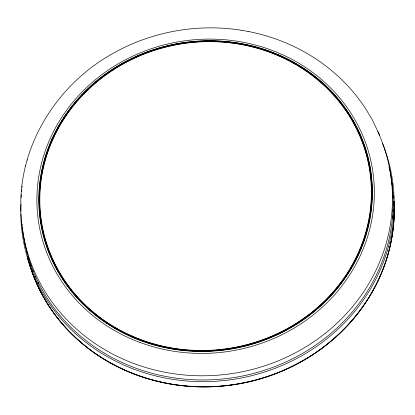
<?xml version="1.0" encoding="UTF-8"?>
<svg xmlns="http://www.w3.org/2000/svg" width="415" height="415" viewBox="0 0 415 415"><rect width="100%" height="100%" fill="white"/><g stroke="black" fill="none" stroke-linecap="round" stroke-linejoin="round"><path stroke-width="0.62" d="M20.755 202.354C21.492 139.243 61.306 80.38 116.615 51.439L116.708 51.393C154.613 31.001 199.236 23.489 241.732 30.311L241.831 30.326M25.548 166.026L25.631 165.725M27.12 160.138L27.203 159.842M248.051 31.426L248.16 31.447C279.145 37.443 308.708 51.149 332.814 71.588L333.001 71.743C345.488 82.357 356.48 94.719 365.459 108.424L371.902 119.105L379.792 135.466M241.732 30.311L248.16 31.447M393.633 195.507A186.122 172.692 -9.2 0 1 393.788 197.312M394.058 201.524A186.122 172.692 -9.2 0 1 233.842 384.721A186.122 172.692 -9.2 0 1 27.411 256.652M393.622 195.413A186.128 172.697 -9.2 0 1 393.778 197.213M394.048 201.425A186.128 172.697 -9.2 0 1 233.832 384.632A186.128 172.697 -9.2 0 1 27.39 256.553M393.664 195.906A186.128 172.697 -9.2 0 1 393.762 197.104M394.063 201.923A186.128 172.697 -9.2 0 1 236.7 384.072A186.128 172.697 -9.2 0 1 28.936 262.275M28.77 261.694A186.128 172.697 -9.2 0 1 27.815 258.203M384.083 147.403A187.046 173.548 -9.2 0 1 234.262 379.217A187.046 173.548 -9.2 0 1 20.942 204.408M382.547 143.434A187.046 173.548 -9.2 0 1 383.87 146.832M389.125 167.095A186.133 172.697 -9.2 0 1 235.279 377.334A186.133 172.697 -9.2 0 1 22.358 227.104M22.187 225.304A186.133 172.697 -9.2 0 1 22.083 224.105M384.591 148.969A186.133 172.697 -9.2 0 1 237.489 372.675A186.133 172.697 -9.2 0 1 21.03 213.917M20.942 211.505A186.133 172.697 -9.2 0 1 20.932 202.447M21.139 197.613A186.133 172.697 -9.2 0 1 21.336 194.594M21.596 191.58A186.133 172.697 -9.2 0 1 21.777 189.769M22.052 187.362A186.133 172.697 -9.2 0 1 22.203 186.159M377.769 131.524A186.133 172.697 -9.2 0 1 380.192 137.069M380.425 137.63A186.133 172.697 -9.2 0 1 384.404 148.399M391.672 180.966A186.133 172.697 -9.2 0 1 391.838 182.159M391.993 183.352A186.133 172.697 -9.2 0 1 392.217 185.152M392.414 186.947A186.133 172.697 -9.2 0 1 392.798 191.149M392.886 192.353A186.133 172.697 -9.2 0 1 392.964 193.556M393.067 195.366A186.133 172.697 -9.2 0 1 393.197 198.38M393.187 209.248A186.133 172.697 -9.2 0 1 393.083 211.666M392.818 215.888A186.133 172.697 -9.2 0 1 392.616 218.3M38.745 283.881A186.133 172.697 -9.2 0 1 37.941 282.252M35.638 277.308A186.133 172.697 -9.2 0 1 35.151 276.198M33.278 271.737A186.133 172.697 -9.2 0 1 32.609 270.046M31.13 266.088A186.133 172.697 -9.2 0 1 30.326 263.805M29.195 260.366A186.133 172.697 -9.2 0 1 28.479 258.057M27.478 254.577A186.133 172.697 -9.2 0 1 26.41 250.494M25.844 248.149A186.133 172.697 -9.2 0 1 25.191 245.203M25.066 244.617A186.133 172.697 -9.2 0 1 24.703 242.842M23.945 238.692A186.133 172.697 -9.2 0 1 23.65 236.908M389.125 167.338A186.133 172.697 -9.2 0 1 389.389 168.516M139.549 342.287A169.035 156.834 -9.2 0 0 373.116 173.569A169.035 156.834 -9.2 0 0 104.201 72.931A169.035 156.834 -9.2 0 0 139.549 342.287M140.28 340.425A167.089 155.034 -9.2 0 0 371.166 173.646A167.089 155.034 -9.2 0 0 105.337 74.161A167.089 155.034 -9.2 0 0 140.28 340.425M140.363 340.233A166.872 154.831 -9.2 0 0 370.948 173.672A166.872 154.831 -9.2 0 0 105.472 74.321A166.872 154.831 -9.2 0 0 140.363 340.233M140.457 340.02A166.633 154.608 -9.2 0 0 370.709 173.703A166.633 154.608 -9.2 0 0 105.612 74.493A166.633 154.608 -9.2 0 0 140.457 340.02M140.56 339.792A166.368 154.359 -9.2 0 0 370.445 173.74A166.368 154.359 -9.2 0 0 105.773 74.684A166.368 154.359 -9.2 0 0 140.56 339.792M140.675 339.537A166.073 154.09 -9.2 0 0 370.154 173.776A166.073 154.09 -9.2 0 0 105.95 74.897A166.073 154.09 -9.2 0 0 140.675 339.537"/></g></svg>
